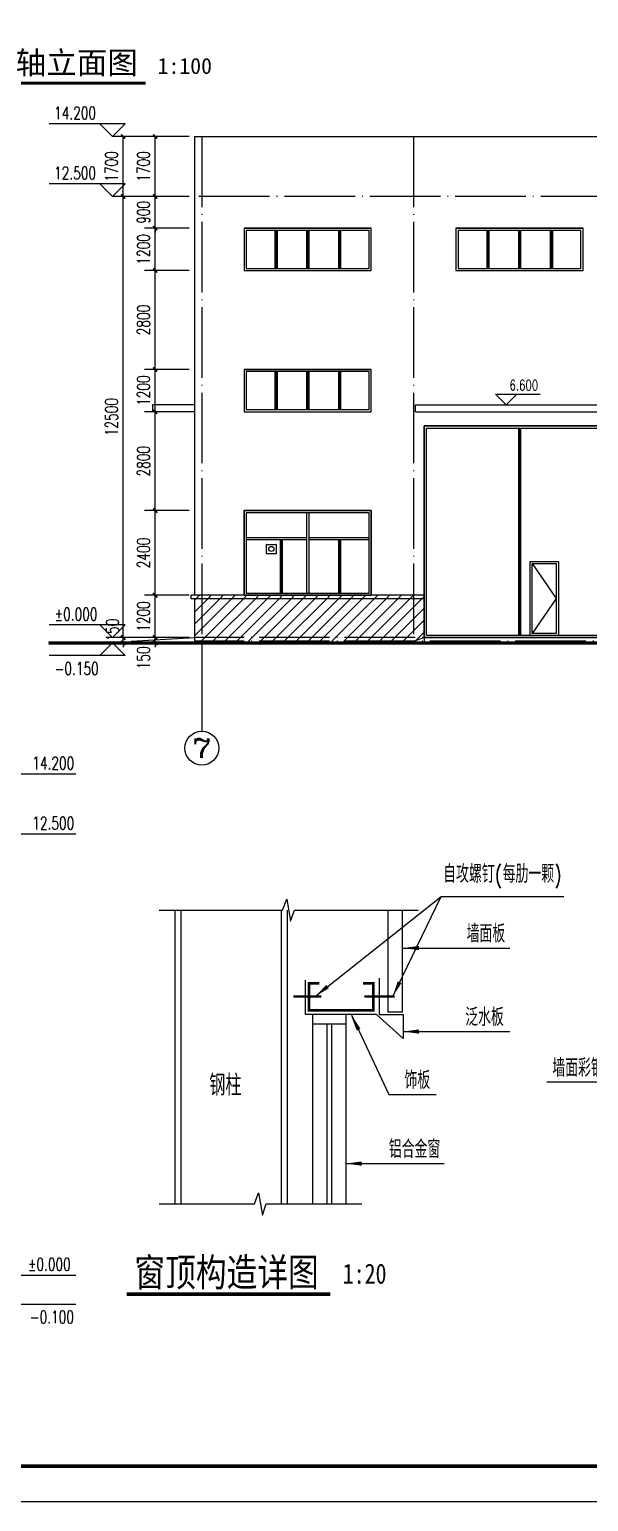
# Model space of a CAD drawing. Extents: x 683431 to 951238, y -788560 to -543702.
# Drawn here: x 732902 to 748740, y -788560 to -746851 of the extents above; entities that cross this region are included whole.
import ezdxf
from ezdxf.enums import TextEntityAlignment as Align

# ---------------------------------------------------------------- set-up
doc = ezdxf.new("R2010")
doc.units = 0
doc.header["$LTSCALE"] = 1000
doc.header["$MEASUREMENT"] = 0
doc.linetypes.add('DOTE', pattern=[2.42, 2, -0.2, 0.02, -0.2])
for name, color, linetype in [('AXIS', 3, 'Continuous'), ('AXIS_TEXT', 7, 'Continuous'), ('DIM_ELEV', 3, 'Continuous'), ('DIM_SYMB', 3, 'Continuous'), ('DOTE', 1, 'Continuous'), ('PUB_DIM', 3, 'Continuous'), ('PUB_TEXT', 3, 'Continuous'), ('PUB_TITLE', 4, 'Continuous'), ('RAIL', 163, 'Continuous'), ('WINDOW', 4, 'Continuous'), ('梁柱', 3, 'Continuous')]:
    doc.layers.add(name, color=color, linetype=linetype)
doc.styles.add('_TCH_AXIS', font='COMPLEX', dxfattribs={"bigfont": 'GBCBIG'})
doc.styles.add('_TCH_DIM', font='SIMPLEX', dxfattribs={"bigfont": 'GBCBIG'})
doc.styles.add('_TCH_DIM_T3', font='SIMPLEX', dxfattribs={"width": 0.705882, "bigfont": 'GBCBIG'})
doc.styles.add('st', font='')
doc.styles.add('TESD', font='tssdeng.shx', dxfattribs={"width": 0.8, "bigfont": '_hztxt.shx'})
doc.styles.add('宋体', font='')
doc.styles.get('st').set_extended_font_data('SimSun')
doc.styles.get('宋体').set_extended_font_data('SimSun')
doc.dimstyles.new('_TCH_ARCH&&120', dxfattribs={"dimtxt": 357, "dimasz": 120, "dimexe": 300, "dimexo": 360, "dimgap": 151.5, "dimtad": 1, "dimdec": 0, "dimzin": 0, "dimdsep": 46, "dimtxsty": '_TCH_DIM_T3', "dimblk": 'ARCHTICK', "dimcen": 0.09, "dimazin": 2, "dimtfac": 1, "dimtdec": 0, "dimtix": 1, "dimtmove": 2, "dimatfit": 3, "dimfxl": 0, "dimtolj": 1, "dimtzin": 0, "dimarcsym": 0})
pattern_1 = [(45, (0, 0), (-168.3798, 168.3798), [])]

# ---------------------------------------------------------------- blocks, each defined once
blk = doc.blocks.new('A$C56D42C6A')
for p, q in [((5526, 8290), (5526, 6363)), ((5796, 8290), (5796, 6363)), ((4928, 6089), (4843, 6304)), ((5796, 6363), (5526, 6363))]:
    blk.add_line(p, q)
at = {"color": 2}
blk.add_lwpolyline([(5363, 7008), (5363, 6319), (5813, 6319), (5813, 5869), (5309, 6319), (3968, 6319), (3968, 6969)], dxfattribs=at)
at = {"color": 8, "const_width": 40}
for points in [[(4269, 6660), (3741, 6660)], [(5656, 6660), (5079, 6660)]]:
    blk.add_lwpolyline(points, dxfattribs=at)
at = {"layer": 'PUB_DIM'}
for p, q in [((4150, 6660), (6530, 8547)), ((5616, 6660), (6530, 8547)), ((6530, 8547), (8850, 8547)), ((5813, 7575), (6413, 7575)), ((6413, 7575), (7827, 7575)), ((4843, 6304), (5545, 4807)), ((5813, 5998), (6413, 5998)), ((6413, 5998), (7827, 5998)), ((5545, 4807), (6436, 4807)), ((4730, 3504), (5618, 3504)), ((5618, 3504), (6585, 3504))]:
    blk.add_line(p, q, dxfattribs=at)
for points in [[(1204, 8290), (3537, 8290), (3614, 8500), (3688, 8080), (3762, 8290), (6096, 8290)], [(1204, 2742), (3004, 2742), (3081, 2952), (3155, 2532), (3229, 2742), (5030, 2742)]]:
    blk.add_lwpolyline(points, dxfattribs=at)
for points in [[(5813, 7575, 0, 80, 0), (6113, 7575, 0, 0, 0)], [(5616, 6660, 0, 80, 0), (5746, 6930, 0, 0, 0)], [(4150, 6660, 0, 80, 0), (4385, 6846, 0, 0, 0)], [(4843, 6304, 0, 80, 0), (4971, 6033, 0, 0, 0)], [(5813, 5998, 0, 80, 0), (6113, 5998, 0, 0, 0)], [(4730, 3504, 0, 80, 0), (5030, 3504, 0, 0, 0)]]:
    blk.add_lwpolyline(points, format="xyseb", dxfattribs=at)
at = {"layer": 'PUB_DIM', "const_width": 70}
blk.add_lwpolyline([(594, 1035), (4439, 1035)], dxfattribs=at)
at = {"layer": 'WINDOW'}
for p, q in [((4100, 6319), (4100, 2742)), ((4730, 6139), (4100, 6139)), ((4370, 6139), (4370, 2742)), ((4460, 6139), (4460, 2742)), ((4730, 6319), (4730, 2742))]:
    blk.add_line(p, q, dxfattribs=at)
at = {"layer": 'WINDOW', "const_width": 50}
blk.add_lwpolyline([(5054, 6908), (5250, 6908), (5250, 6397), (4033, 6397), (4033, 6908), (4230, 6908)], dxfattribs=at)
at = {"layer": '梁柱'}
for p, q in [((1504, 8290), (1504, 2742)), ((1612, 8290), (1612, 2742)), ((3512, 8290), (3512, 2742)), ((3620, 8290), (3620, 2742))]:
    blk.add_line(p, q, dxfattribs=at)
at = {"layer": 'PUB_TEXT', "style": '_TCH_DIM'}
for s, p in [('自攻螺钉', (6569, 8808)), ('每肋一颗', (7692, 8808)), ('墙面板', (7011, 7680)), ('泛水板', (6985, 6103)), ('饰板', (5839, 4912)), ('铝合金窗', (5542, 3609))]:
    blk.add_text(s, height=337.6, dxfattribs=at).set_placement(p)
at = {"layer": 'PUB_TEXT'}
for s, height, style, width, p in [('(', 298, '_TCH_DIM', 0.705882, (7552, 8808)), (')', 298, '_TCH_DIM', 0.705882, (8675, 8808)), ('钢柱', 400, 'TESD', 0.8, (2152, 4785)), ('窗顶构造详图', 531.6, '宋体', 0.8, (738, 1185)), ('1:20', 379.7, '宋体', 0.8, (4672, 1235))]:
    blk.add_text(s, height=height, dxfattribs=dict(at, style=style, width=width)).set_placement(p)
blk = doc.blocks.new('A$C5D7C7B29')
at = {"layer": 'PUB_DIM'}
blk.add_line((1631, 6757), (0, 6757), dxfattribs=at)
at = {"layer": 'PUB_TEXT', "style": '_TCH_DIM'}
blk.add_text('墙面彩钢板', height=337.6, dxfattribs=at).set_placement((105, 6862))
blk = doc.blocks.new('_ArchTick')
at = {"color": 0, "linetype": 'ByBlock', "const_width": 0.4}
blk.add_lwpolyline([(-0.5, -0.5), (0.5, 0.5)], dxfattribs=at)
blk = doc.blocks.new('*D126')
at = {"layer": 'Defpoints', "color": 0}
for p in [(735557, -764084), (737784, -764084), (737784, -764234)]:
    blk.add_point(p, dxfattribs=at)
at = {"layer": 'PUB_DIM', "color": 0, "lineweight": -2}
for p, q in [((737424, -764084), (735257, -764084)), ((735557, -764084), (735557, -763964)), ((735557, -764234), (735557, -764084)), ((737424, -764234), (735257, -764234)), ((735557, -764234), (735557, -764354))]:
    blk.add_line(p, q, dxfattribs=at)
at = {"layer": 'PUB_DIM', "color": 0, "lineweight": -2, "xscale": 120, "yscale": 120, "zscale": 120}
for p, rotation in [((735557, -764084), 270), ((735557, -764234), 90)]:
    blk.add_blockref('_ArchTick', p, dxfattribs=dict(at, rotation=rotation))
at = {"layer": 'PUB_DIM', "color": 0, "insert": (735255, -763869), "char_height": 357, "attachment_point": 5, "rotation": 90, "style": '_TCH_DIM_T3'}
blk.add_mtext('\\A1;150', dxfattribs=at)
blk = doc.blocks.new('*D127')
at = {"layer": 'Defpoints', "color": 0}
for p in [(735557, -751584), (737784, -751584), (737784, -764084)]:
    blk.add_point(p, dxfattribs=at)
at = {"layer": 'PUB_DIM', "color": 0, "lineweight": -2}
for p, q in [((737424, -751584), (735257, -751584)), ((735557, -764084), (735557, -751584)), ((737424, -764084), (735257, -764084))]:
    blk.add_line(p, q, dxfattribs=at)
at = {"layer": 'PUB_DIM', "color": 0, "lineweight": -2, "xscale": 120, "yscale": 120, "zscale": 120}
for p, rotation in [((735557, -751584), 90), ((735557, -764084), 270)]:
    blk.add_blockref('_ArchTick', p, dxfattribs=dict(at, rotation=rotation))
at = {"layer": 'PUB_DIM', "color": 0, "insert": (735227, -757834), "char_height": 357, "attachment_point": 5, "rotation": 90, "style": '_TCH_DIM_T3'}
blk.add_mtext('\\A1;12500', dxfattribs=at)
blk = doc.blocks.new('*D128')
at = {"layer": 'Defpoints', "color": 0}
for p in [(735557, -749884), (737784, -749884), (737784, -751584)]:
    blk.add_point(p, dxfattribs=at)
at = {"layer": 'PUB_DIM', "color": 0, "lineweight": -2}
for p, q in [((737424, -749884), (735257, -749884)), ((735557, -751584), (735557, -749884)), ((737424, -751584), (735257, -751584))]:
    blk.add_line(p, q, dxfattribs=at)
at = {"layer": 'PUB_DIM', "color": 0, "lineweight": -2, "xscale": 120, "yscale": 120, "zscale": 120}
for p, rotation in [((735557, -749884), 90), ((735557, -751584), 270)]:
    blk.add_blockref('_ArchTick', p, dxfattribs=dict(at, rotation=rotation))
at = {"layer": 'PUB_DIM', "color": 0, "insert": (735227, -750734), "char_height": 357, "attachment_point": 5, "rotation": 90, "style": '_TCH_DIM_T3'}
blk.add_mtext('\\A1;1700', dxfattribs=at)
blk = doc.blocks.new('*D129')
at = {"layer": 'Defpoints', "color": 0}
for p in [(736463, -764084), (737784, -764084), (737784, -764234)]:
    blk.add_point(p, dxfattribs=at)
at = {"layer": 'PUB_DIM', "color": 0, "lineweight": -2}
for p, q in [((737424, -764084), (736163, -764084)), ((736463, -764084), (736463, -763964)), ((736463, -764234), (736463, -764084)), ((737424, -764234), (736163, -764234)), ((736463, -764234), (736463, -764354))]:
    blk.add_line(p, q, dxfattribs=at)
at = {"layer": 'PUB_DIM', "color": 0, "lineweight": -2, "xscale": 120, "yscale": 120, "zscale": 120}
for p, rotation in [((736463, -764084), 270), ((736463, -764234), 90)]:
    blk.add_blockref('_ArchTick', p, dxfattribs=dict(at, rotation=rotation))
at = {"layer": 'PUB_DIM', "color": 0, "insert": (736133, -764654), "char_height": 357, "attachment_point": 5, "rotation": 90, "style": '_TCH_DIM_T3'}
blk.add_mtext('\\A1;150', dxfattribs=at)
blk = doc.blocks.new('*D130')
at = {"layer": 'Defpoints', "color": 0}
for p in [(736463, -762884), (737784, -762884), (737784, -764084)]:
    blk.add_point(p, dxfattribs=at)
at = {"layer": 'PUB_DIM', "color": 0, "lineweight": -2}
for p, q in [((737424, -762884), (736163, -762884)), ((736463, -764084), (736463, -762884)), ((737424, -764084), (736163, -764084))]:
    blk.add_line(p, q, dxfattribs=at)
at = {"layer": 'PUB_DIM', "color": 0, "lineweight": -2, "xscale": 120, "yscale": 120, "zscale": 120}
for p, rotation in [((736463, -762884), 90), ((736463, -764084), 270)]:
    blk.add_blockref('_ArchTick', p, dxfattribs=dict(at, rotation=rotation))
at = {"layer": 'PUB_DIM', "color": 0, "insert": (736133, -763484), "char_height": 357, "attachment_point": 5, "rotation": 90, "style": '_TCH_DIM_T3'}
blk.add_mtext('\\A1;1200', dxfattribs=at)
blk = doc.blocks.new('*D131')
at = {"layer": 'Defpoints', "color": 0}
for p in [(736463, -760484), (737784, -760484), (737784, -762884)]:
    blk.add_point(p, dxfattribs=at)
at = {"layer": 'PUB_DIM', "color": 0, "lineweight": -2}
for p, q in [((737424, -760484), (736163, -760484)), ((736463, -762884), (736463, -760484)), ((737424, -762884), (736163, -762884))]:
    blk.add_line(p, q, dxfattribs=at)
at = {"layer": 'PUB_DIM', "color": 0, "lineweight": -2, "xscale": 120, "yscale": 120, "zscale": 120}
for p, rotation in [((736463, -760484), 90), ((736463, -762884), 270)]:
    blk.add_blockref('_ArchTick', p, dxfattribs=dict(at, rotation=rotation))
at = {"layer": 'PUB_DIM', "color": 0, "insert": (736133, -761684), "char_height": 357, "attachment_point": 5, "rotation": 90, "style": '_TCH_DIM_T3'}
blk.add_mtext('\\A1;2400', dxfattribs=at)
blk = doc.blocks.new('*D132')
at = {"layer": 'Defpoints', "color": 0}
for p in [(736463, -757684), (737784, -757684), (737784, -760484)]:
    blk.add_point(p, dxfattribs=at)
at = {"layer": 'PUB_DIM', "color": 0, "lineweight": -2}
for p, q in [((737424, -757684), (736163, -757684)), ((736463, -760484), (736463, -757684)), ((737424, -760484), (736163, -760484))]:
    blk.add_line(p, q, dxfattribs=at)
at = {"layer": 'PUB_DIM', "color": 0, "lineweight": -2, "xscale": 120, "yscale": 120, "zscale": 120}
for p, rotation in [((736463, -757684), 90), ((736463, -760484), 270)]:
    blk.add_blockref('_ArchTick', p, dxfattribs=dict(at, rotation=rotation))
at = {"layer": 'PUB_DIM', "color": 0, "insert": (736133, -759084), "char_height": 357, "attachment_point": 5, "rotation": 90, "style": '_TCH_DIM_T3'}
blk.add_mtext('\\A1;2800', dxfattribs=at)
blk = doc.blocks.new('*D133')
at = {"layer": 'Defpoints', "color": 0}
for p in [(736463, -756484), (737784, -756484), (737784, -757684)]:
    blk.add_point(p, dxfattribs=at)
at = {"layer": 'PUB_DIM', "color": 0, "lineweight": -2}
for p, q in [((737424, -756484), (736163, -756484)), ((736463, -757684), (736463, -756484)), ((737424, -757684), (736163, -757684))]:
    blk.add_line(p, q, dxfattribs=at)
at = {"layer": 'PUB_DIM', "color": 0, "lineweight": -2, "xscale": 120, "yscale": 120, "zscale": 120}
for p, rotation in [((736463, -756484), 90), ((736463, -757684), 270)]:
    blk.add_blockref('_ArchTick', p, dxfattribs=dict(at, rotation=rotation))
at = {"layer": 'PUB_DIM', "color": 0, "insert": (736133, -757084), "char_height": 357, "attachment_point": 5, "rotation": 90, "style": '_TCH_DIM_T3'}
blk.add_mtext('\\A1;1200', dxfattribs=at)
blk = doc.blocks.new('*D134')
at = {"layer": 'Defpoints', "color": 0}
for p in [(736463, -753684), (737784, -753684), (737784, -756484)]:
    blk.add_point(p, dxfattribs=at)
at = {"layer": 'PUB_DIM', "color": 0, "lineweight": -2}
for p, q in [((737424, -753684), (736163, -753684)), ((736463, -756484), (736463, -753684)), ((737424, -756484), (736163, -756484))]:
    blk.add_line(p, q, dxfattribs=at)
at = {"layer": 'PUB_DIM', "color": 0, "lineweight": -2, "xscale": 120, "yscale": 120, "zscale": 120}
for p, rotation in [((736463, -753684), 90), ((736463, -756484), 270)]:
    blk.add_blockref('_ArchTick', p, dxfattribs=dict(at, rotation=rotation))
at = {"layer": 'PUB_DIM', "color": 0, "insert": (736133, -755084), "char_height": 357, "attachment_point": 5, "rotation": 90, "style": '_TCH_DIM_T3'}
blk.add_mtext('\\A1;2800', dxfattribs=at)
blk = doc.blocks.new('*D135')
at = {"layer": 'Defpoints', "color": 0}
for p in [(736463, -752484), (737784, -752484), (737784, -753684)]:
    blk.add_point(p, dxfattribs=at)
at = {"layer": 'PUB_DIM', "color": 0, "lineweight": -2}
for p, q in [((737424, -752484), (736163, -752484)), ((736463, -753684), (736463, -752484)), ((737424, -753684), (736163, -753684))]:
    blk.add_line(p, q, dxfattribs=at)
at = {"layer": 'PUB_DIM', "color": 0, "lineweight": -2, "xscale": 120, "yscale": 120, "zscale": 120}
for p, rotation in [((736463, -752484), 90), ((736463, -753684), 270)]:
    blk.add_blockref('_ArchTick', p, dxfattribs=dict(at, rotation=rotation))
at = {"layer": 'PUB_DIM', "color": 0, "insert": (736133, -753084), "char_height": 357, "attachment_point": 5, "rotation": 90, "style": '_TCH_DIM_T3'}
blk.add_mtext('\\A1;1200', dxfattribs=at)
blk = doc.blocks.new('*D136')
at = {"layer": 'Defpoints', "color": 0}
for p in [(736463, -751584), (737784, -751584), (737784, -752484)]:
    blk.add_point(p, dxfattribs=at)
at = {"layer": 'PUB_DIM', "color": 0, "lineweight": -2}
for p, q in [((737424, -751584), (736163, -751584)), ((736463, -751584), (736463, -751464)), ((736463, -752484), (736463, -751584)), ((737424, -752484), (736163, -752484)), ((736463, -752484), (736463, -752604))]:
    blk.add_line(p, q, dxfattribs=at)
at = {"layer": 'PUB_DIM', "color": 0, "lineweight": -2, "xscale": 120, "yscale": 120, "zscale": 120}
for p, rotation in [((736463, -751584), 270), ((736463, -752484), 90)]:
    blk.add_blockref('_ArchTick', p, dxfattribs=dict(at, rotation=rotation))
at = {"layer": 'PUB_DIM', "color": 0, "insert": (736133, -752034), "char_height": 357, "attachment_point": 5, "rotation": 90, "style": '_TCH_DIM_T3'}
blk.add_mtext('\\A1;900', dxfattribs=at)
blk = doc.blocks.new('*D137')
at = {"layer": 'Defpoints', "color": 0}
for p in [(736463, -749884), (737784, -749884), (737784, -751584)]:
    blk.add_point(p, dxfattribs=at)
at = {"layer": 'PUB_DIM', "color": 0, "lineweight": -2}
for p, q in [((737424, -749884), (736163, -749884)), ((736463, -751584), (736463, -749884)), ((737424, -751584), (736163, -751584))]:
    blk.add_line(p, q, dxfattribs=at)
at = {"layer": 'PUB_DIM', "color": 0, "lineweight": -2, "xscale": 120, "yscale": 120, "zscale": 120}
for p, rotation in [((736463, -749884), 90), ((736463, -751584), 270)]:
    blk.add_blockref('_ArchTick', p, dxfattribs=dict(at, rotation=rotation))
at = {"layer": 'PUB_DIM', "color": 0, "insert": (736133, -750734), "char_height": 357, "attachment_point": 5, "rotation": 90, "style": '_TCH_DIM_T3'}
blk.add_mtext('\\A1;1700', dxfattribs=at)

msp = doc.modelspace()

# ---------------------------------------------------------------- hatches: boundary and pattern name
at = {"ltscale": 0.5}
h = msp.add_hatch(dxfattribs=at)
h.set_pattern_fill('ANSI31', color=256, scale=150)
h.set_pattern_definition(pattern_1)
h.paths.add_polyline_path([(744084.5, -762883.9), (737484.5, -762883.9), (737484.5, -762983.9), (737584.5, -762983.9), (738234.5, -762983.9), (744084.5, -762983.9)])
h = msp.add_hatch(dxfattribs=at)
h.set_pattern_fill('ANSI31', color=256, scale=150)
h.set_pattern_definition(pattern_1)
h.paths.add_polyline_path([(744084.5, -762983.9), (737584.5, -762983.9), (737584.5, -764183.9), (743783.6, -764183.9), (744084.5, -764083.9)])

# ---------------------------------------------------------------- linework, layer by layer
for p, q in [((739619, -761700.1, 0), (739619, -761447.7, 0)), ((739623, -761443.7, 0), (739883.4, -761443.7, 0)), ((739887.4, -761447.7, 0), (739887.4, -761700.1, 0)), ((739883.4, -761704.1, 0), (739623, -761704.1, 0))]:
    msp.add_line(p, q)
for p, q in [((747084.5, -761923.9), (747884.5, -761923.9)), ((747084.5, -764023.9), (747084.5, -761923.9)), ((747144.5, -761983.9), (747824.5, -762973.9)), ((747884.5, -761923.9), (747884.5, -764023.9)), ((747824.5, -762973.9), (747144.5, -763963.9))]:
    msp.add_line(p, q, dxfattribs=at)
for points in [[(747084.5, -761923.9), (747884.5, -761923.9), (747884.5, -764023.9), (747084.5, -764023.9)], [(747144.5, -761983.9), (747824.5, -761983.9), (747824.5, -763963.9), (747144.5, -763963.9)]]:
    msp.add_lwpolyline(points, close=True, dxfattribs=at)
msp.add_circle((739753.9, -761571.2, 0), 72)
for centre, start, end in [((739623, -761447.7, 0), 90, 180), ((739883.4, -761447.7, 0), 0, 90), ((739623, -761700.1, 0), 180, 270), ((739883.4, -761700.1, 0), 270, 0)]:
    msp.add_arc(centre, 4, start, end)
at = {"layer": 'AXIS'}
msp.add_line((737784.5, -764233.9), (737784.5, -766733.9), dxfattribs=at)
msp.add_circle((737784.5, -767213.9), 480, dxfattribs=at)
at = {"layer": 'DIM_ELEV'}
for p, q in [((735617.2, -749523.9), (733457.2, -749523.9)), ((735257.2, -749883.9), (734897.2, -749523.9)), ((735257.2, -749883.9), (735617.2, -749523.9)), ((735617.2, -751223.9), (733457.2, -751223.9)), ((735257.2, -751583.9), (734897.2, -751223.9)), ((735257.2, -751583.9), (735617.2, -751223.9)), ((746405.2, -757484.2), (746105.2, -757184.2)), ((746105.2, -757184.2), (747371.2, -757184.2)), ((746405.2, -757484.2), (746705.2, -757184.2)), ((735617.2, -763723.9), (733457.2, -763723.9)), ((735257.2, -764083.9), (734897.2, -763723.9)), ((735257.2, -764083.9), (735617.2, -763723.9)), ((735257.2, -764233.9), (734897.2, -764593.9)), ((735257.2, -764233.9), (735617.2, -764593.9)), ((735617.2, -764593.9), (733457.2, -764593.9)), ((732057.9, -767943.5), (734217.9, -767943.5)), ((732057.9, -769643.5), (734217.9, -769643.5)), ((732057.9, -782143.5), (734217.9, -782143.5)), ((732057.9, -782963.5), (734217.9, -782963.5))]:
    msp.add_line(p, q, dxfattribs=at)
at = {"layer": 'DIM_SYMB', "const_width": 84}
msp.add_lwpolyline([(730377.6, -748375.7), (736195.2, -748375.7)], dxfattribs=at)
at = {"layer": 'DOTE', "linetype": 'DOTE'}
for p, q in [((737784.5, -749883.9), (737784.5, -764233.9)), ((737784.5, -749883.9), (737784.5, -764233.9)), ((743784.5, -749883.9), (743784.5, -764233.9)), ((773584.5, -751583.9), (737584.5, -751583.9)), ((775284.5, -764083.9), (737584.5, -764083.9)), ((775284.5, -764183.9), (737584.5, -764183.9))]:
    msp.add_line(p, q, dxfattribs=at)
at = {"layer": 'PUB_TITLE'}
msp.add_lwpolyline([(788630.8, -788560.5), (788630.8, -729160.5), (683530.8, -729160.5), (683530.8, -788560.5)], close=True, dxfattribs=at)
at = {"layer": 'PUB_TITLE', "const_width": 100}
msp.add_lwpolyline([(787630.8, -787560.5), (787630.8, -730160.5), (686030.8, -730160.5), (686030.8, -787560.5)], close=True, dxfattribs=at)
at = {"layer": 'RAIL', "ltscale": 0.5}
for p, q in [((737584.5, -749883.9), (773584.5, -749883.9)), ((737584.5, -751583.9), (737584.5, -749883.9)), ((737584.5, -762883.9), (737584.5, -749883.9)), ((737584.5, -762883.9), (737584.5, -749883.9)), ((738984.5, -752483.9), (742584.5, -752483.9)), ((738984.5, -752483.9), (742584.5, -752483.9)), ((739854.5, -752543.9), (739854.5, -753623.9)), ((739884.5, -752543.9), (739884.5, -753623.9)), ((739914.5, -752543.9), (739914.5, -753623.9)), ((740754.5, -752543.9), (740754.5, -753623.9)), ((740784.5, -752543.9), (740784.5, -753623.9)), ((740814.5, -752543.9), (740814.5, -753623.9)), ((741654.5, -752543.9), (741654.5, -753623.9)), ((741684.5, -752543.9), (741684.5, -753623.9)), ((741714.5, -752543.9), (741714.5, -753623.9)), ((744984.5, -752483.9), (748584.5, -752483.9)), ((744984.5, -752483.9), (748584.5, -752483.9)), ((745854.5, -752543.9), (745854.5, -753623.9)), ((745884.5, -752543.9), (745884.5, -753623.9)), ((745914.5, -752543.9), (745914.5, -753623.9)), ((746754.5, -752543.9), (746754.5, -753623.9)), ((746784.5, -752543.9), (746784.5, -753623.9)), ((746814.5, -752543.9), (746814.5, -753623.9)), ((747654.5, -752543.9), (747654.5, -753623.9)), ((747684.5, -752543.9), (747684.5, -753623.9)), ((747714.5, -752543.9), (747714.5, -753623.9)), ((738984.5, -753683.9), (742584.5, -753683.9)), ((738984.5, -753683.9), (742584.5, -753683.9)), ((744984.5, -753683.9), (748584.5, -753683.9)), ((744984.5, -753683.9), (748584.5, -753683.9)), ((738984.5, -756483.9), (742584.5, -756483.9)), ((739854.5, -756543.9), (739854.5, -757623.9)), ((739884.5, -756543.9), (739884.5, -757623.9)), ((739914.5, -756543.9), (739914.5, -757623.9)), ((740754.5, -756543.9), (740754.5, -757623.9)), ((740784.5, -756543.9), (740784.5, -757623.9)), ((740814.5, -756543.9), (740814.5, -757623.9)), ((741654.5, -756543.9), (741654.5, -757623.9)), ((741684.5, -756543.9), (741684.5, -757623.9)), ((741714.5, -756543.9), (741714.5, -757623.9)), ((736384.5, -757484.4), (736384.5, -757684.4)), ((737584.5, -757484.4), (736384.5, -757484.4)), ((737584.5, -757684.4), (736384.5, -757684.4)), ((737584.5, -757484.4), (737585, -757484.9)), ((737584.5, -757684.4), (737585, -757683.9)), ((737585, -757683.9), (737585, -757484.9)), ((738984.5, -757683.9), (742584.5, -757683.9)), ((743834, -757484.9), (743834.5, -757484.4)), ((743834, -757683.9), (743834, -757484.9)), ((743834, -757683.9), (743834.5, -757684.4)), ((743834.5, -757484.4), (749734, -757483.9)), ((743834.5, -757684.4), (749734, -757683.9)), ((744084.5, -758083.9), (744084.5, -764083.9)), ((749484.5, -758083.9), (744084.5, -758083.9)), ((746754.5, -758143.9), (746754.5, -764023.9)), ((746784.5, -758143.9), (746784.5, -764023.9)), ((746814.5, -758143.9), (746814.5, -764023.9)), ((738984.5, -760483.9), (742584.5, -760483.9)), ((738984.5, -762883.9), (738984.5, -760483.9)), ((740754.5, -760543.9), (740754.5, -762823.9)), ((740814.5, -760543.9), (740814.5, -762823.9)), ((742584.5, -760483.9), (742584.5, -762883.9)), ((740754.5, -761253.9), (739044.5, -761253.9)), ((740754.5, -761313.9), (739044.5, -761313.9)), ((740004.5, -761313.9), (740004.5, -762823.9)), ((740034.5, -761313.9), (740034.5, -762823.9)), ((740064.5, -761313.9), (740064.5, -762823.9)), ((742524.5, -761253.9), (740814.5, -761253.9)), ((742524.5, -761313.9), (740814.5, -761313.9)), ((741654.5, -761313.9), (741654.5, -762823.9)), ((741684.5, -761313.9), (741684.5, -762823.9)), ((741714.5, -761313.9), (741714.5, -762823.9)), ((737484.5, -762983.9), (737484.5, -762883.9)), ((738234.5, -762883.9), (737484.5, -762883.9)), ((744084.5, -762883.9), (737484.5, -762883.9)), ((737584.5, -762983.9), (737484.5, -762983.9)), ((744084.5, -762983.9), (737484.5, -762983.9)), ((738234.5, -762983.9), (737584.5, -762983.9)), ((737584.5, -764233.9), (737584.5, -762983.9)), ((737584.5, -764233.9), (737584.5, -762983.9)), ((742584.5, -762883.9), (738984.5, -762883.9)), ((735787.2, -764183.9), (737584.5, -764083.9)), ((743783.6, -764183.9), (744084.5, -764083.9)), ((744084.5, -764083.9), (744084.5, -764233.9)), ((744084.5, -764083.9), (749484.5, -764083.9)), ((775284.5, -764233.9), (733445.5, -764233.9)), ((737584.5, -764233.9), (735784.5, -764233.9)), ((744084.5, -764233.9), (743784.5, -764233.9))]:
    msp.add_line(p, q, dxfattribs=at)
for points in [[(742584.5, -752483.9), (738984.5, -752483.9), (738984.5, -753683.9), (742584.5, -753683.9)], [(742584.5, -752483.9), (738984.5, -752483.9), (738984.5, -753683.9), (742584.5, -753683.9)], [(742524.5, -752543.9), (739044.5, -752543.9), (739044.5, -753623.9), (742524.5, -753623.9)], [(748584.5, -752483.9), (744984.5, -752483.9), (744984.5, -753683.9), (748584.5, -753683.9)], [(748584.5, -752483.9), (744984.5, -752483.9), (744984.5, -753683.9), (748584.5, -753683.9)], [(748524.5, -752543.9), (745044.5, -752543.9), (745044.5, -753623.9), (748524.5, -753623.9)], [(742584.5, -756483.9), (738984.5, -756483.9), (738984.5, -757683.9), (742584.5, -757683.9)], [(742524.5, -756543.9), (739044.5, -756543.9), (739044.5, -757623.9), (742524.5, -757623.9)], [(744084.5, -758083.9), (749484.5, -758083.9), (749484.5, -764083.9), (744084.5, -764083.9)], [(744144.5, -758143.9), (749424.5, -758143.9), (749424.5, -764023.9), (744144.5, -764023.9)], [(742584.5, -760483.9), (738984.5, -760483.9), (738984.5, -762883.9), (742584.5, -762883.9)], [(742524.5, -760543.9), (739044.5, -760543.9), (739044.5, -762823.9), (742524.5, -762823.9)]]:
    msp.add_lwpolyline(points, close=True, dxfattribs=at)
for points, const_width in [([(733445.5, -764233.9), (775284.5, -764233.9)], 100), ([(733445.5, -764183.9), (775284.5, -764183.9)], 0.0001), ([(733445.5, -764233.9), (775284.5, -764233.9)], 0.0001)]:
    msp.add_lwpolyline(points, dxfattribs=dict(at, const_width=const_width))

# ---------------------------------------------------------------- block references
at = {"xscale": 1.5, "yscale": 1.5, "zscale": 1.5}
for name, p in [('A$C5D7C7B29', (747555.2, -786817.9)), ('A$C56D42C6A', (734768.1, -784240.8))]:
    msp.add_blockref(name, p, dxfattribs=at)

# ---------------------------------------------------------------- texts
at = {"layer": 'AXIS_TEXT', "style": '_TCH_AXIS', "width": 1.5}
msp.add_text('7', height=543.1, dxfattribs=at).set_placement((737512.9, -767485.4), (738056, -767485.4), align=Align.FIT)
at = {"layer": 'PUB_TEXT', "style": 'st'}
for s, height, p in [('轴立面图', 634.43, (732511.3, -748112)), ('1:100', 453.16, (736531.2, -748112))]:
    msp.add_text(s, height=height, dxfattribs=at).set_placement(p)
at = {"layer": 'PUB_TEXT', "style": '_TCH_DIM', "width": 0.705882}
for s, height, p in [('14.200', 357, (733601.2, -749397.9)), ('12.500', 357, (733601.2, -751097.9)), ('6.600', 297.5, (746501.2, -757079.2)), ('%%P0.000', 357, (733619.2, -763597.9)), ('-0.150', 357, (733612, -765139.9)), ('14.200', 357, (732981.9, -767817.5)), ('12.500', 357, (732981.9, -769517.5)), ('%%P0.000', 357, (732861.9, -782017.5)), ('-0.100', 357, (732909.9, -783509.5))]:
    msp.add_text(s, height=height, dxfattribs=at).set_placement(p)

# ---------------------------------------------------------------- dimensions: what is measured, and where the dimension line sits
at = {"layer": 'PUB_DIM'}
for p1, p2, distance, picture, middle in [((737784.5, -751583.9), (737784.5, -749883.9), 2227.3, '*D128', (735227.2, -750733.9)), ((737784.5, -751583.9), (737784.5, -749883.9), 1321.3, '*D137', (736133.2, -750733.9)), ((737784.5, -764083.9), (737784.5, -751583.9), 2227.3, '*D127', (735227.2, -757833.9)), ((737784.5, -752483.9), (737784.5, -751583.9), 1321.3, '*D136', (736133.2, -752033.9)), ((737784.5, -753683.9), (737784.5, -752483.9), 1321.3, '*D135', (736133.2, -753083.9)), ((737784.5, -756483.9), (737784.5, -753683.9), 1321.3, '*D134', (736133.2, -755083.9)), ((737784.5, -757683.9), (737784.5, -756483.9), 1321.3, '*D133', (736133.2, -757083.9)), ((737784.5, -760483.9), (737784.5, -757683.9), 1321.3, '*D132', (736133.2, -759083.9)), ((737784.5, -762883.9), (737784.5, -760483.9), 1321.3, '*D131', (736133.2, -761683.9)), ((737784.5, -764083.9), (737784.5, -762883.9), 1321.3, '*D130', (736133.2, -763483.9))]:
    dim = msp.add_aligned_dim(p1=p1, p2=p2, distance=distance, dimstyle='_TCH_ARCH&&120', dxfattribs=at)
    dim.commit()
    dim.dimension.update_dxf_attribs({"geometry": picture, "text_midpoint": middle})
for base, picture, middle in [((735557.2, -764083.9), '*D126', (735254.6, -763868.5)), ((736463.2, -764083.9), '*D129', (736133.2, -764653.9))]:
    dim = msp.add_linear_dim(base=base, p1=(737784.5, -764233.9), p2=(737784.5, -764083.9), angle=90, dimstyle='_TCH_ARCH&&120', dxfattribs=at)
    dim.commit()
    dim.dimension.update_dxf_attribs({"geometry": picture, "text_midpoint": middle, "dimtype": 161})

doc.saveas('drawing.dxf')
